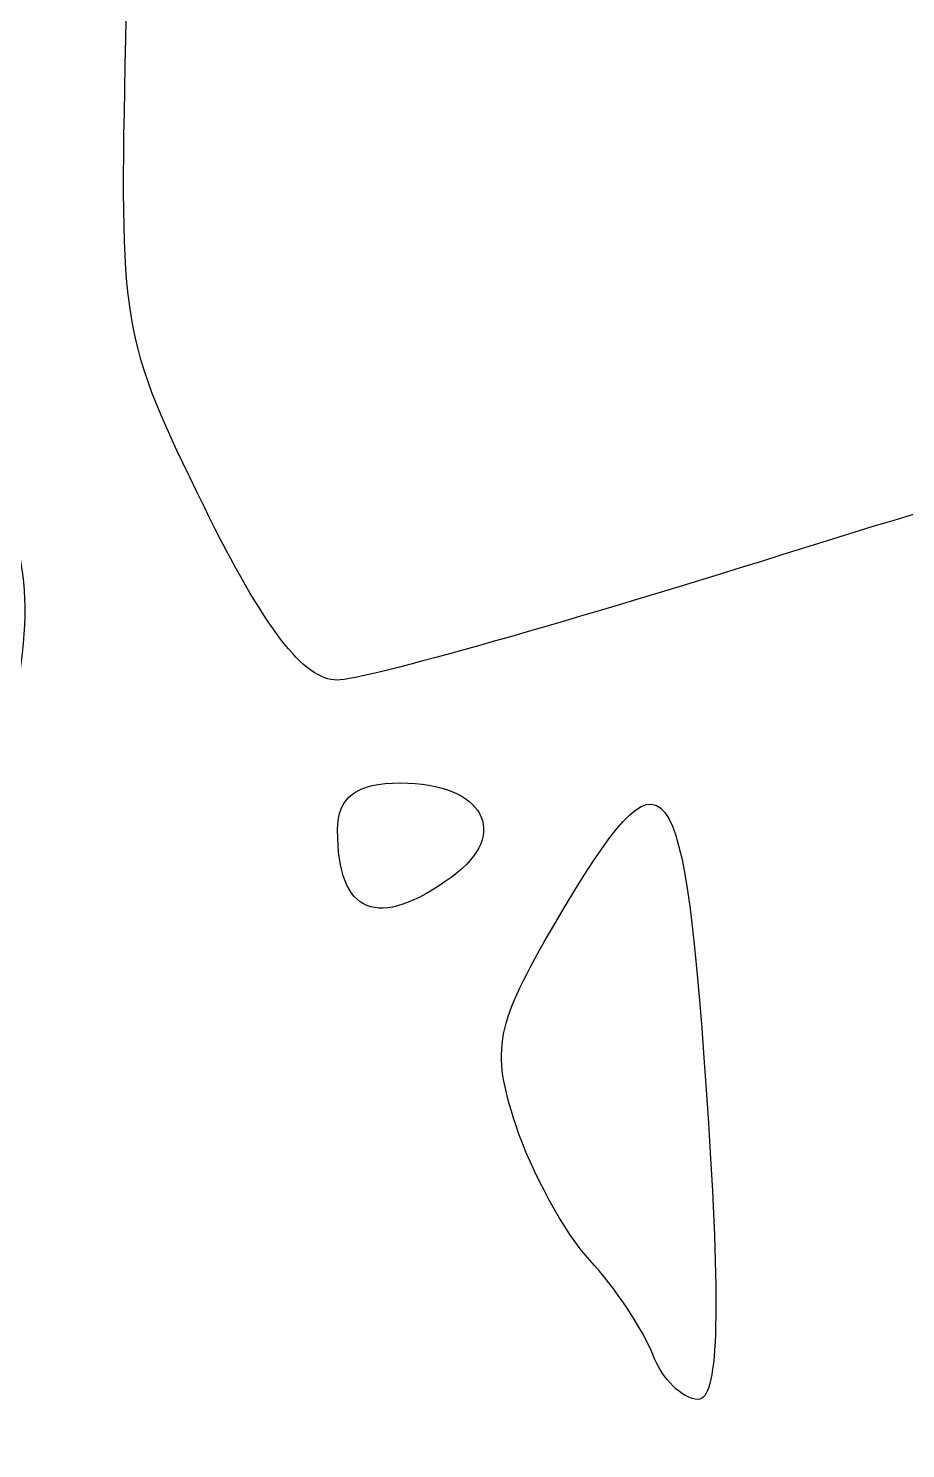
# Model space of a CAD drawing. Header units: centimetres. Extents: x -19.8 to 18.3, y -15 to 15.3.
# Drawn here: x 11.235 to 12.139, y -12.892 to -11.429 of the extents above; entities that cross this region are included whole.
import ezdxf

# ---------------------------------------------------------------- set-up
doc = ezdxf.new("R2010")
doc.units = ezdxf.units.CM
doc.header["$MEASUREMENT"] = 0
doc.layers.add('Layer 1', color=7, linetype='Continuous')

msp = doc.modelspace()

# ---------------------------------------------------------------- linework, layer by layer
at = {"layer": 'Layer 1'}
for points, knots in [([(10.3789, -14.96439), (10.41966, -14.79048), (10.56318, -14.49519), (10.73594, -14.2298), (10.73594, -14.2298), (10.83837, -14.07244), (10.96197, -13.86469), (11.0106, -13.76812), (11.0106, -13.76812), (11.05923, -13.67156), (11.14174, -13.54141), (11.19396, -13.47891), (11.19396, -13.47891), (11.30406, -13.34712), (11.30698, -13.32722), (11.23606, -13.19116), (11.23606, -13.19116), (11.11889, -12.96636), (11.10793, -12.66527), (11.20086, -12.22407), (11.20086, -12.22407), (11.24202, -12.02867), (11.24181, -12.00875), (11.19702, -11.86688), (11.19702, -11.86688), (11.13418, -11.66783), (11.10979, -11.38044), (11.15666, -11.39128), (11.15666, -11.39128), (11.1775, -11.3961), (11.20351, -11.35029), (11.22396, -11.27276), (11.22396, -11.27276), (11.30611, -10.96143), (11.34476, -11.01917), (11.33538, -11.43924), (11.33538, -11.43924), (11.32873, -11.73697), (11.33058, -11.748), (11.41623, -11.9221), (11.41623, -11.9221), (11.47762, -12.0469), (11.51864, -12.10027), (11.55317, -12.10027), (11.55317, -12.10027), (11.58028, -12.10027), (11.79682, -12.03895), (12.03438, -11.96401), (12.03438, -11.96401), (12.28395, -11.88528), (12.50749, -11.82984), (12.56386, -11.83269), (12.56386, -11.83269), (12.71244, -11.84021), (13.35028, -11.93693), (13.38246, -11.95681), (13.38246, -11.95681), (13.39805, -11.96645), (13.34986, -11.99496), (13.27538, -12.02018), (13.27538, -12.02018), (13.12055, -12.07259), (13.10231, -12.08555), (13.12704, -12.12556), (13.12704, -12.12556), (13.16346, -12.18449), (13.41737, -12.33717), (13.4405, -12.31405), (13.4405, -12.31405), (13.45346, -12.30109), (13.48684, -12.19114), (13.51469, -12.0697), (13.51469, -12.0697), (13.54253, -11.94826), (13.60252, -11.72035), (13.64799, -11.56322), (13.64799, -11.56322), (13.72042, -11.31296), (13.72634, -11.26944), (13.69574, -11.21226), (13.69574, -11.21226), (13.66473, -11.15432), (13.66924, -11.12934), (13.73578, -10.99011), (13.73578, -10.99011), (13.81749, -10.81915), (13.84083, -10.80425), (14.10436, -10.75479), (14.10436, -10.75479), (14.41349, -10.69677), (14.74418, -10.49404), (14.81834, -10.3171), (14.81834, -10.3171), (14.85731, -10.22411), (14.98585, -10.06297), (15.02106, -10.06297), (15.02106, -10.06297), (15.05774, -10.06297), (15.01752, -10.14756), (14.9357, -10.24248), (14.9357, -10.24248), (14.8614, -10.32868), (14.84123, -10.38047), (14.88196, -10.38047), (14.88196, -10.38047), (14.8936, -10.38047), (14.91638, -10.36722), (14.93257, -10.35102), (14.93257, -10.35102), (14.94876, -10.33483), (14.97342, -10.32862), (14.98735, -10.33724), (14.98735, -10.33724), (15.02635, -10.36134), (15.05274, -10.9951), (15.03146, -11.39664), (15.03146, -11.39664), (15.00994, -11.80278), (15.01556, -11.7954), (14.80787, -11.69016), (14.80787, -11.69016), (14.6573, -11.61386), (14.58212, -11.60651), (14.55935, -11.66587), (14.55935, -11.66587), (14.52753, -11.7488), (14.54439, -11.90664), (14.60163, -12.0615), (14.60163, -12.0615), (14.6476, -12.18588), (14.66022, -12.27822), (14.66116, -12.49714), (14.66116, -12.49714), (14.66182, -12.64994), (14.65304, -12.81878), (14.64165, -12.87235), (14.64165, -12.87235), (14.64165, -12.87235), (14.62095, -12.96975), (14.62095, -12.96975), (14.62095, -12.96975), (14.62095, -12.96975), (14.76498, -12.95489), (14.76498, -12.95489), (14.76498, -12.95489), (14.84419, -12.94671), (14.93983, -12.94776), (14.9775, -12.95722), (14.9775, -12.95722), (14.9775, -12.95722), (15.046, -12.97441), (15.046, -12.97441), (15.046, -12.97441), (15.046, -12.97441), (15.046, -14.00578), (15.046, -14.00578), (15.046, -14.00578), (15.046, -14.00578), (15.046, -15.03715), (15.046, -15.03715), (15.046, -15.03715), (15.046, -15.03715), (12.70393, -15.03715), (12.70393, -15.03715), (12.70393, -15.03715), (12.70393, -15.03715), (10.36186, -15.03715), (10.36186, -15.03715), (10.36186, -15.03715), (10.36186, -15.03715), (10.37892, -14.96439), (10.37892, -14.96439), (10.37892, -14.96439), (10.37892, -14.96439), (10.3789, -14.96439), (10.3789, -14.96439)], [0, 0, 0, 0, 0.0222222, 0.0222222, 0.0222222, 0.0222222, 0.0444444, 0.0444444, 0.0444444, 0.0444444, 0.0666667, 0.0666667, 0.0666667, 0.0666667, 0.0888889, 0.0888889, 0.0888889, 0.0888889, 0.1111111, 0.1111111, 0.1111111, 0.1111111, 0.1333333, 0.1333333, 0.1333333, 0.1333333, 0.1555556, 0.1555556, 0.1555556, 0.1555556, 0.1777778, 0.1777778, 0.1777778, 0.1777778, 0.2, 0.2, 0.2, 0.2, 0.2222222, 0.2222222, 0.2222222, 0.2222222, 0.2444444, 0.2444444, 0.2444444, 0.2444444, 0.2666667, 0.2666667, 0.2666667, 0.2666667, 0.2888889, 0.2888889, 0.2888889, 0.2888889, 0.3111111, 0.3111111, 0.3111111, 0.3111111, 0.3333333, 0.3333333, 0.3333333, 0.3333333, 0.3555556, 0.3555556, 0.3555556, 0.3555556, 0.3777778, 0.3777778, 0.3777778, 0.3777778, 0.4, 0.4, 0.4, 0.4, 0.4222222, 0.4222222, 0.4222222, 0.4222222, 0.4444444, 0.4444444, 0.4444444, 0.4444444, 0.4666667, 0.4666667, 0.4666667, 0.4666667, 0.4888889, 0.4888889, 0.4888889, 0.4888889, 0.5111111, 0.5111111, 0.5111111, 0.5111111, 0.5333333, 0.5333333, 0.5333333, 0.5333333, 0.5555556, 0.5555556, 0.5555556, 0.5555556, 0.5777778, 0.5777778, 0.5777778, 0.5777778, 0.6, 0.6, 0.6, 0.6, 0.6222222, 0.6222222, 0.6222222, 0.6222222, 0.6444444, 0.6444444, 0.6444444, 0.6444444, 0.6666667, 0.6666667, 0.6666667, 0.6666667, 0.6888889, 0.6888889, 0.6888889, 0.6888889, 0.7111111, 0.7111111, 0.7111111, 0.7111111, 0.7333333, 0.7333333, 0.7333333, 0.7333333, 0.7555556, 0.7555556, 0.7555556, 0.7555556, 0.7777778, 0.7777778, 0.7777778, 0.7777778, 0.8, 0.8, 0.8, 0.8, 0.8222222, 0.8222222, 0.8222222, 0.8222222, 0.8444444, 0.8444444, 0.8444444, 0.8444444, 0.8666667, 0.8666667, 0.8666667, 0.8666667, 0.8888889, 0.8888889, 0.8888889, 0.8888889, 0.9111111, 0.9111111, 0.9111111, 0.9111111, 0.9333333, 0.9333333, 0.9333333, 0.9333333, 0.9555556, 0.9555556, 0.9555556, 0.9555556, 1, 1, 1, 1]), ([(11.93548, -12.55669), (11.9108, -12.1754), (11.89346, -12.15287), (11.77727, -12.35113), (11.77727, -12.35113), (11.71609, -12.45553), (11.71129, -12.48029), (11.7371, -12.55848), (11.7371, -12.55848), (11.75322, -12.60732), (11.78756, -12.67005), (11.81341, -12.69789), (11.81341, -12.69789), (11.83927, -12.72573), (11.86837, -12.76934), (11.8781, -12.79481), (11.8781, -12.79481), (11.88782, -12.82028), (11.90886, -12.84111), (11.92484, -12.84111), (11.92484, -12.84111), (11.94528, -12.84111), (11.94844, -12.75681), (11.93549, -12.55669), (11.93549, -12.55669), (11.93549, -12.55669), (11.93548, -12.55669), (11.93548, -12.55669)], [0, 0, 0, 0, 0.125, 0.125, 0.125, 0.125, 0.25, 0.25, 0.25, 0.25, 0.375, 0.375, 0.375, 0.375, 0.5, 0.5, 0.5, 0.5, 0.625, 0.625, 0.625, 0.625, 0.75, 0.75, 0.75, 0.75, 1, 1, 1, 1]), ([(11.67152, -12.30273), (11.73246, -12.25817), (11.70365, -12.20611), (11.61806, -12.20611), (11.61806, -12.20611), (11.57307, -12.20611), (11.55348, -12.22083), (11.55348, -12.25462), (11.55348, -12.25462), (11.55348, -12.34191), (11.59487, -12.35878), (11.67153, -12.30273), (11.67153, -12.30273), (11.67153, -12.30273), (11.67152, -12.30273), (11.67152, -12.30273)], [0, 0, 0, 0, 0.2, 0.2, 0.2, 0.2, 0.4, 0.4, 0.4, 0.4, 0.6, 0.6, 0.6, 0.6, 1, 1, 1, 1])]:
    msp.add_open_spline(points, degree=3, knots=knots, dxfattribs=at)

doc.saveas('drawing.dxf')
